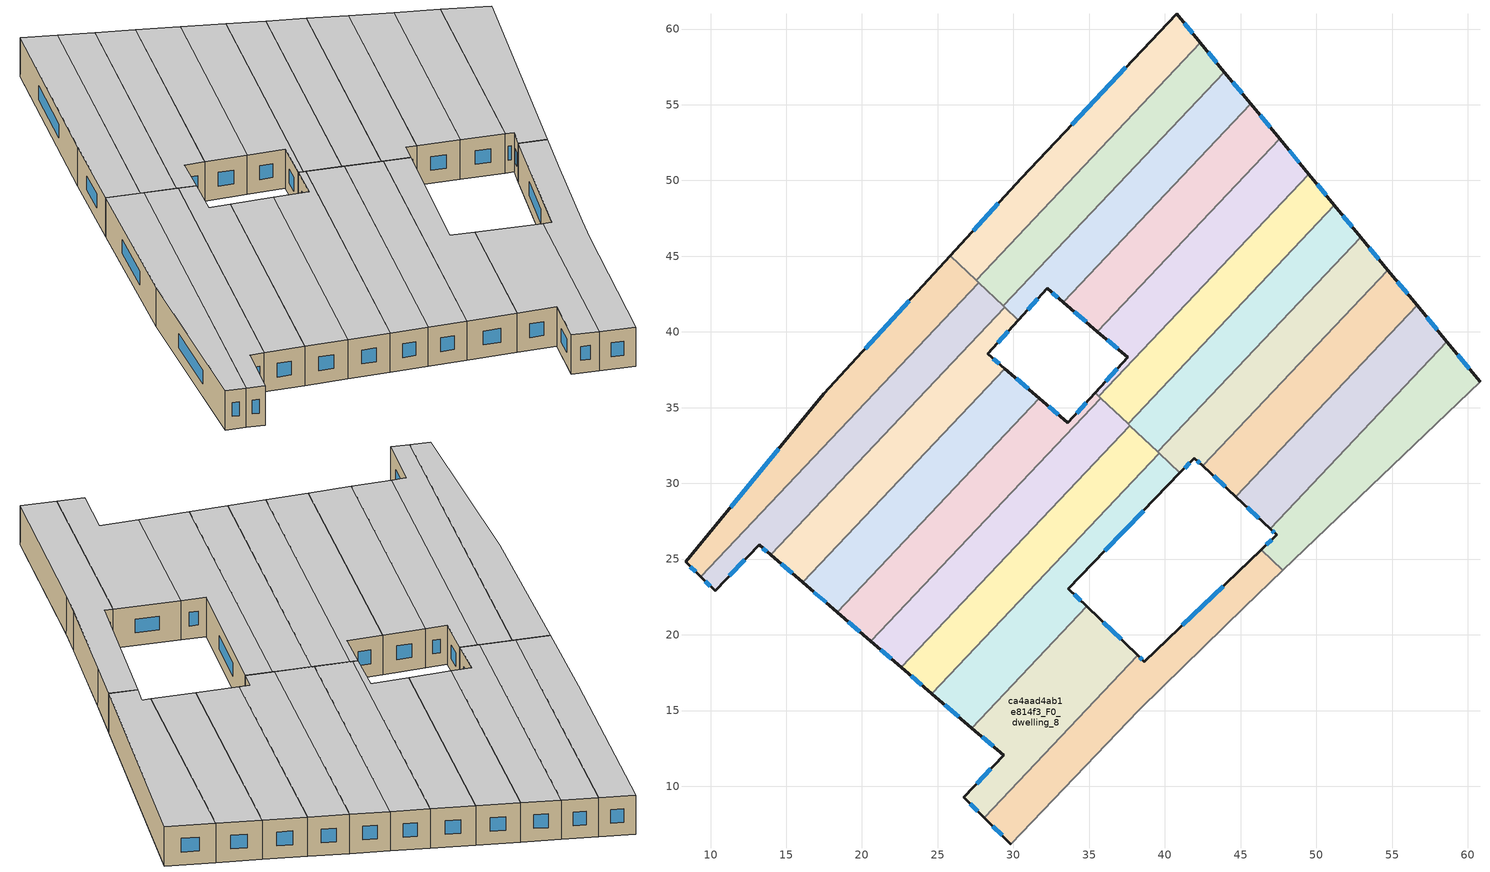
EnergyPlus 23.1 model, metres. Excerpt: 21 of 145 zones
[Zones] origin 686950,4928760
ca4aad4ab1e814f3_F0_dwelling_0
 floor ground (EU_floor_Construction): 27.72,43.24 9.36,23.83 8.35,24.82 17.49,35.91 25.83,45.03 z0
 wall outside (EU_wall_Construction): 25.83,45.03 17.49,35.91 8.35,24.82 9.36,23.83 z0:3
 wall to ca4aad4ab1e814f3_F0_dwelling_1 (EU_wall_Construction): 9.36,23.83 27.72,43.24 z0:3
 wall to ca4aad4ab1e814f3_F0_dwelling_10 (EU_wall_Construction): 27.53,43.42 25.83,45.03 z0:3
 wall to ca4aad4ab1e814f3_F0_dwelling_11 (EU_wall_Construction): 27.72,43.24 27.53,43.42 z0:3
 window (EU_Window_Construction): 8.68,24.49 9.03,24.15 / 14.51,32.3 11.32,28.42 / 23.12,42.06 20.2,38.87 z0.98:2.02
 ceiling to ca4aad4ab1e814f3_F1_dwelling_0 (EU_floor_Construction): 17.49,35.91 8.35,24.82 9.36,23.83 27.72,43.24 25.83,45.03 z3
ca4aad4ab1e814f3_F0_dwelling_1
 floor ground (EU_floor_Construction): 29.42,41.63 13.97,25.29 13.22,25.93 10.3,22.92 9.36,23.83 27.72,43.24 z0
 wall outside (EU_wall_Construction): 9.36,23.83 10.3,22.92 13.22,25.93 13.97,25.29 z0:3
 wall to ca4aad4ab1e814f3_F0_dwelling_2 (EU_wall_Construction): 13.97,25.29 29.42,41.63 z0:3
 wall to ca4aad4ab1e814f3_F0_dwelling_11 (EU_wall_Construction): 29.33,41.72 27.72,43.24 z0:3
 wall to ca4aad4ab1e814f3_F0_dwelling_12 (EU_wall_Construction): 29.42,41.64 29.33,41.72 z0:3
 window (EU_Window_Construction): 13.46,25.73 13.72,25.5 / 11.25,23.9 12.27,24.95 / 9.67,23.53 9.99,23.21 z0.98:2.02
 ceiling to ca4aad4ab1e814f3_F1_dwelling_1 (EU_floor_Construction): 13.97,25.29 29.42,41.63 27.72,43.24 9.36,23.83 10.3,22.92 13.22,25.93 z3
ca4aad4ab1e814f3_F0_dwelling_10
 floor ground (EU_floor_Construction): 40.77,60.99 42.34,59.08 27.53,43.42 25.83,45.03 30.51,50.14 z0
 wall outside (EU_wall_Construction): 42.34,59.08 40.77,60.99 30.51,50.14 25.83,45.03 z0:3
 wall to ca4aad4ab1e814f3_F0_dwelling_11 (EU_wall_Construction): 27.53,43.42 42.34,59.08 z0:3
 window (EU_Window_Construction): 28.99,48.48 27.35,46.69 / 37.43,57.47 33.84,53.67 / 41.83,59.7 41.28,60.37 z0.98:2.02
 ceiling to ca4aad4ab1e814f3_F1_dwelling_10 (EU_floor_Construction): 30.51,50.14 25.83,45.03 27.53,43.42 42.34,59.08 40.77,60.99 z3
ca4aad4ab1e814f3_F0_dwelling_11
 floor ground (EU_floor_Construction): 42.34,59.08 43.93,57.16 29.33,41.72 27.53,43.42 z0
 wall outside (EU_wall_Construction): 43.93,57.16 42.34,59.08 z0:3
 wall to ca4aad4ab1e814f3_F0_dwelling_12 (EU_wall_Construction): 29.33,41.72 43.93,57.16 z0:3
 window (EU_Window_Construction): 43.41,57.78 42.86,58.46 z0.98:2.02
 ceiling to ca4aad4ab1e814f3_F1_dwelling_11 (EU_floor_Construction): 29.33,41.72 43.93,57.16 42.34,59.08 27.53,43.42 z3
ca4aad4ab1e814f3_F0_dwelling_12
 floor ground (EU_floor_Construction): 43.93,57.16 45.66,55.06 33.28,41.97 32.22,42.87 30.33,40.78 29.33,41.72 z0
 wall outside (EU_wall_Construction): 30.33,40.78 32.22,42.87 33.28,41.97 / 45.66,55.06 43.93,57.16 z0:3
 wall to ca4aad4ab1e814f3_F0_dwelling_13 (EU_wall_Construction): 33.28,41.97 45.66,55.06 z0:3
 wall to ca4aad4ab1e814f3_F0_dwelling_2 (EU_wall_Construction): 29.42,41.64 30.33,40.78 z0:3
 window (EU_Window_Construction): 30.94,41.46 31.6,42.19 / 45.1,55.74 44.49,56.48 / 32.56,42.58 32.93,42.26 z0.98:2.02
 ceiling to ca4aad4ab1e814f3_F1_dwelling_12 (EU_floor_Construction): 33.28,41.97 45.66,55.06 43.93,57.16 29.33,41.72 30.33,40.78 32.22,42.87 z3
ca4aad4ab1e814f3_F0_dwelling_13
 floor ground (EU_floor_Construction): 45.66,55.06 47.57,52.74 35.55,40.03 33.28,41.97 z0
 wall outside (EU_wall_Construction): 47.57,52.74 45.66,55.06 / 33.28,41.97 35.55,40.03 z0:3
 wall to ca4aad4ab1e814f3_F0_dwelling_14 (EU_wall_Construction): 35.55,40.03 47.57,52.74 z0:3
 window (EU_Window_Construction): 46.95,53.5 46.28,54.31 / 34.02,41.34 34.81,40.66 z0.98:2.02
 ceiling to ca4aad4ab1e814f3_F1_dwelling_13 (EU_floor_Construction): 35.55,40.03 47.57,52.74 45.66,55.06 33.28,41.97 z3
ca4aad4ab1e814f3_F0_dwelling_14
 floor ground (EU_floor_Construction): 47.57,52.74 49.5,50.41 35.64,35.75 35.4,35.99 37.54,38.32 35.55,40.03 z0
 wall outside (EU_wall_Construction): 35.55,40.03 37.54,38.32 35.4,35.99 / 49.5,50.41 47.57,52.74 z0:3
 wall to ca4aad4ab1e814f3_F0_dwelling_15 (EU_wall_Construction): 35.64,35.75 49.5,50.41 z0:3
 wall to ca4aad4ab1e814f3_F0_dwelling_4 (EU_wall_Construction): 35.4,35.99 35.64,35.75 z0:3
 window (EU_Window_Construction): 36.84,37.56 36.09,36.75 / 36.19,39.47 36.89,38.88 / 48.87,51.17 48.2,51.98 z0.98:2.02
 ceiling to ca4aad4ab1e814f3_F1_dwelling_14 (EU_floor_Construction): 37.54,38.32 35.4,35.99 35.64,35.75 49.5,50.41 47.57,52.74 35.55,40.03 z3
ca4aad4ab1e814f3_F0_dwelling_15
 floor ground (EU_floor_Construction): 49.5,50.41 51.2,48.35 37.57,33.93 35.64,35.75 z0
 wall outside (EU_wall_Construction): 51.2,48.35 49.5,50.41 z0:3
 wall to ca4aad4ab1e814f3_F0_dwelling_16 (EU_wall_Construction): 37.57,33.93 51.2,48.35 z0:3
 wall to ca4aad4ab1e814f3_F0_dwelling_5 (EU_wall_Construction): 35.77,35.63 37.57,33.93 z0:3
 wall to ca4aad4ab1e814f3_F0_dwelling_4 (EU_wall_Construction): 35.64,35.75 35.77,35.63 z0:3
 window (EU_Window_Construction): 50.65,49.02 50.05,49.74 z0.98:2.02
 ceiling to ca4aad4ab1e814f3_F1_dwelling_15 (EU_floor_Construction): 37.57,33.93 51.2,48.35 49.5,50.41 35.64,35.75 z3
ca4aad4ab1e814f3_F0_dwelling_16
 floor ground (EU_floor_Construction): 51.2,48.35 52.93,46.26 39.52,32.08 37.57,33.93 z0
 wall outside (EU_wall_Construction): 52.93,46.26 51.2,48.35 z0:3
 wall to ca4aad4ab1e814f3_F0_dwelling_17 (EU_wall_Construction): 39.52,32.08 52.93,46.26 z0:3
 wall to ca4aad4ab1e814f3_F0_dwelling_6 (EU_wall_Construction): 37.69,33.82 39.52,32.08 z0:3
 wall to ca4aad4ab1e814f3_F0_dwelling_5 (EU_wall_Construction): 37.57,33.93 37.69,33.82 z0:3
 window (EU_Window_Construction): 52.36,46.94 51.76,47.67 z0.98:2.02
 ceiling to ca4aad4ab1e814f3_F1_dwelling_16 (EU_floor_Construction): 39.52,32.08 52.93,46.26 51.2,48.35 37.57,33.93 z3
ca4aad4ab1e814f3_F0_dwelling_17
 floor ground (EU_floor_Construction): 52.93,46.26 54.72,44.08 42.49,31.16 41.95,31.67 41,30.69 39.52,32.08 z0
 wall outside (EU_wall_Construction): 41,30.69 41.95,31.67 42.49,31.16 / 54.72,44.08 52.93,46.26 z0:3
 wall to ca4aad4ab1e814f3_F0_dwelling_18 (EU_wall_Construction): 42.49,31.16 54.72,44.08 z0:3
 wall to ca4aad4ab1e814f3_F0_dwelling_7 (EU_wall_Construction): 39.62,31.99 41,30.69 z0:3
 wall to ca4aad4ab1e814f3_F0_dwelling_6 (EU_wall_Construction): 39.52,32.08 39.62,31.99 z0:3
 window (EU_Window_Construction): 41.3,31.01 41.64,31.35 / 54.13,44.79 53.51,45.55 / 42.12,31.51 42.32,31.33 z0.98:2.02
 ceiling to ca4aad4ab1e814f3_F1_dwelling_17 (EU_floor_Construction): 42.49,31.16 54.72,44.08 52.93,46.26 39.52,32.08 41,30.69 41.95,31.67 z3
ca4aad4ab1e814f3_F0_dwelling_18
 floor ground (EU_floor_Construction): 54.72,44.08 56.65,41.75 44.69,29.1 42.49,31.16 z0
 wall outside (EU_wall_Construction): 56.65,41.75 54.72,44.08 / 42.49,31.16 44.69,29.1 z0:3
 wall to ca4aad4ab1e814f3_F0_dwelling_19 (EU_wall_Construction): 44.69,29.1 56.65,41.75 z0:3
 window (EU_Window_Construction): 56.02,42.51 55.34,43.32 / 43.21,30.49 43.98,29.77 z0.98:2.02
 ceiling to ca4aad4ab1e814f3_F1_dwelling_18 (EU_floor_Construction): 44.69,29.1 56.65,41.75 54.72,44.08 42.49,31.16 z3
ca4aad4ab1e814f3_F0_dwelling_19
 floor ground (EU_floor_Construction): 56.65,41.75 58.62,39.35 46.94,27 44.69,29.1 z0
 wall outside (EU_wall_Construction): 58.62,39.35 56.65,41.75 / 44.69,29.1 46.94,27 z0:3
 wall to ca4aad4ab1e814f3_F0_dwelling_20 (EU_wall_Construction): 46.94,27 58.62,39.35 z0:3
 window (EU_Window_Construction): 57.98,40.13 57.29,40.97 / 45.42,28.42 46.21,27.68 z0.98:2.02
 ceiling to ca4aad4ab1e814f3_F1_dwelling_19 (EU_floor_Construction): 46.94,27 58.62,39.35 56.65,41.75 44.69,29.1 z3
ca4aad4ab1e814f3_F0_dwelling_2
 floor ground (EU_floor_Construction): 30.33,40.78 28.31,38.54 29.43,37.57 16.09,23.46 13.97,25.29 29.42,41.63 z0
 wall outside (EU_wall_Construction): 29.43,37.57 28.31,38.54 30.33,40.78 / 13.97,25.29 16.09,23.46 z0:3
 wall to ca4aad4ab1e814f3_F0_dwelling_3 (EU_wall_Construction): 16.09,23.46 29.43,37.57 z0:3
 window (EU_Window_Construction): 28.96,39.27 29.67,40.05 / 29.07,37.89 28.67,38.23 / 14.66,24.7 15.4,24.06 z0.98:2.02
 ceiling to ca4aad4ab1e814f3_F1_dwelling_2 (EU_floor_Construction): 29.43,37.57 28.31,38.54 30.33,40.78 29.42,41.63 13.97,25.29 16.09,23.46 z3
ca4aad4ab1e814f3_F0_dwelling_20
 floor ground (EU_floor_Construction): 58.62,39.35 60.81,36.7 47.79,24.27 46.36,25.62 47.38,26.59 46.94,27 z0
 wall outside (EU_wall_Construction): 46.94,27 47.38,26.59 46.36,25.62 / 60.81,36.7 58.62,39.35 z0:3
 wall adiabatic (EU_wall_Construction): 47.79,24.27 60.81,36.7 z0:3
 wall to ca4aad4ab1e814f3_F0_dwelling_9 (EU_wall_Construction): 46.36,25.62 47.79,24.27 z0:3
 window (EU_Window_Construction): 47.05,26.28 46.69,25.94 / 47.08,26.87 47.23,26.73 / 60.1,37.56 59.33,38.49 z0.98:2.02
 ceiling to ca4aad4ab1e814f3_F1_dwelling_20 (EU_floor_Construction): 60.81,36.7 58.62,39.35 46.94,27 47.38,26.59 46.36,25.62 47.79,24.27 z3
ca4aad4ab1e814f3_F0_dwelling_3
 floor ground (EU_floor_Construction): 31.71,35.61 18.37,21.5 16.09,23.46 29.43,37.57 z0
 wall outside (EU_wall_Construction): 16.09,23.46 18.37,21.5 / 31.71,35.61 29.43,37.57 z0:3
 wall to ca4aad4ab1e814f3_F0_dwelling_4 (EU_wall_Construction): 18.37,21.5 31.71,35.61 z0:3
 window (EU_Window_Construction): 16.83,22.82 17.63,22.14 / 30.97,36.25 30.17,36.93 z0.98:2.02
 ceiling to ca4aad4ab1e814f3_F1_dwelling_3 (EU_floor_Construction): 18.37,21.5 31.71,35.61 29.43,37.57 16.09,23.46 z3
ca4aad4ab1e814f3_F0_dwelling_4
 floor ground (EU_floor_Construction): 35.77,35.63 20.59,19.58 18.37,21.5 31.71,35.61 33.58,34 35.4,35.99 z0
 wall outside (EU_wall_Construction): 35.4,35.99 33.58,34 31.71,35.61 / 18.37,21.5 20.59,19.58 z0:3
 wall to ca4aad4ab1e814f3_F0_dwelling_5 (EU_wall_Construction): 20.59,19.58 35.77,35.63 z0:3
 window (EU_Window_Construction): 34.81,35.34 34.17,34.64 / 19.09,20.88 19.87,20.21 / 32.97,34.52 32.32,35.08 z0.98:2.02
 ceiling to ca4aad4ab1e814f3_F1_dwelling_4 (EU_floor_Construction): 33.58,34 31.71,35.61 18.37,21.5 20.59,19.58 35.77,35.63 35.4,35.99 z3
ca4aad4ab1e814f3_F0_dwelling_5
 floor ground (EU_floor_Construction): 37.69,33.82 22.6,17.86 20.59,19.58 35.77,35.63 z0
 wall outside (EU_wall_Construction): 20.59,19.58 22.6,17.86 z0:3
 wall to ca4aad4ab1e814f3_F0_dwelling_6 (EU_wall_Construction): 22.6,17.86 37.69,33.82 z0:3
 window (EU_Window_Construction): 21.24,19.02 21.95,18.42 z0.98:2.02
 ceiling to ca4aad4ab1e814f3_F1_dwelling_5 (EU_floor_Construction): 22.6,17.86 37.69,33.82 35.77,35.63 20.59,19.58 z3
ca4aad4ab1e814f3_F0_dwelling_6
 floor ground (EU_floor_Construction): 39.62,31.99 24.62,16.12 22.6,17.86 37.69,33.82 z0
 wall outside (EU_wall_Construction): 22.6,17.86 24.62,16.12 z0:3
 wall to ca4aad4ab1e814f3_F0_dwelling_7 (EU_wall_Construction): 24.62,16.12 39.62,31.99 z0:3
 window (EU_Window_Construction): 23.25,17.29 23.96,16.68 z0.98:2.02
 ceiling to ca4aad4ab1e814f3_F1_dwelling_6 (EU_floor_Construction): 24.62,16.12 39.62,31.99 37.69,33.82 22.6,17.86 z3
ca4aad4ab1e814f3_F0_dwelling_7
 floor ground (EU_floor_Construction): 41,30.69 33.62,23.05 34.85,21.87 27.26,13.84 24.62,16.12 39.62,31.99 z0
 wall outside (EU_wall_Construction): 34.85,21.87 33.62,23.05 41,30.69 / 24.62,16.12 27.26,13.84 z0:3
 wall to ca4aad4ab1e814f3_F0_dwelling_8 (EU_wall_Construction): 27.26,13.84 34.85,21.87 z0:3
 window (EU_Window_Construction): 36.02,25.54 38.6,28.21 / 34.45,22.26 34.02,22.67 / 25.48,15.38 26.4,14.58 z0.98:2.02
 ceiling to ca4aad4ab1e814f3_F1_dwelling_7 (EU_floor_Construction): 34.85,21.87 33.62,23.05 41,30.69 39.62,31.99 24.62,16.12 27.26,13.84 z3
ca4aad4ab1e814f3_F0_dwelling_8
 floor ground (EU_floor_Construction): 38.21,18.64 28.07,7.92 26.73,9.26 29.35,12.04 27.26,13.84 34.85,21.87 z0
 wall outside (EU_wall_Construction): 27.26,13.84 29.35,12.04 26.73,9.26 28.07,7.92 / 38.21,18.64 34.85,21.87 z0:3
 wall to ca4aad4ab1e814f3_F0_dwelling_9 (EU_wall_Construction): 28.07,7.92 38.21,18.64 z0:3
 window (EU_Window_Construction): 27.16,8.83 27.64,8.36 / 28.49,11.14 27.58,10.17 / 27.94,13.26 28.67,12.63 / 37.12,19.69 35.94,20.82 z0.98:2.02
 ceiling to ca4aad4ab1e814f3_F1_dwelling_8 (EU_floor_Construction): 29.35,12.04 26.73,9.26 28.07,7.92 38.21,18.64 34.85,21.87 27.26,13.84 z3
ca4aad4ab1e814f3_F0_dwelling_9
 floor ground (EU_floor_Construction): 47.79,24.27 45.25,21.83 39.86,16.58 38.27,15.04 29.83,6.18 28.07,7.92 38.21,18.64 38.65,18.22 46.36,25.62 z0
 wall outside (EU_wall_Construction): 28.07,7.92 29.83,6.18 / 46.36,25.62 38.65,18.22 38.21,18.64 z0:3
 wall adiabatic (EU_wall_Construction): 29.83,6.18 38.27,15.04 39.86,16.58 45.25,21.83 47.79,24.27 z0:3
 window (EU_Window_Construction): 28.64,7.36 29.26,6.75 / 38.5,18.36 38.35,18.51 / 43.85,23.21 41.15,20.63 z0.98:2.02
 ceiling to ca4aad4ab1e814f3_F1_dwelling_9 (EU_floor_Construction): 38.27,15.04 39.86,16.58 45.25,21.83 47.79,24.27 46.36,25.62 38.65,18.22 38.21,18.64 28.07,7.92 29.83,6.18 z3
[Building]
EU S2 Campaign: North Axis=0; Terrain=City; Solar Distribution=FullExterior
[Site:Location]
Bologna: Latitude=44.5; Longitude=11.25; Time Zone=1; Elevation=37
[SizingPeriod:WeatherFileDays]
AnnualSizingPeriod: Begin Month=1; Begin Day of Month=1; End Month=12; End Day of Month=31; Day of Week for Start Day=Monday; Use Weather File Daylight Saving Period=No; Use Weather File Rain and Snow Indicators=No
[MATERIAL]
EU_InternalMass_Material: Roughness=MediumRough; Thickness=0.1; Conductivity=1; Density=1800; Specific Heat=900; Thermal Absorptance=0.9; Solar Absorptance=0.7; Visible Absorptance=0.7
[MATERIAL:NOMASS] Roughness=MediumRough; Thermal Absorptance=0.9; Solar Absorptance=0.7; Visible Absorptance=0.7
Name | Thermal Resistance
EU_wall_NoMass | 0.905828
EU_floor_NoMass | 0.67114
[WINDOWMATERIAL:SIMPLEGLAZINGSYSTEM]
EU_Window_SimpleGlazing: UFactor=4.52486; Solar Heat Gain Coefficient=0.85; Visible Transmittance=0.85
[CONSTRUCTION]
EU_wall_Construction: EU_wall_NoMass
EU_floor_Construction: EU_floor_NoMass
EU_Window_Construction: EU_Window_SimpleGlazing
EU_InternalMass_Construction: EU_InternalMass_Material
[ZONE] Type=1; Multiplier=1; Ceiling Height=autocalculate; Floor Area=autocalculate; Part of Total Floor Area=Yes
Name | Volume
ca4aad4ab1e814f3_F0_dwelling_0 | 174.764
ca4aad4ab1e814f3_F0_dwelling_1 | 174.803
ca4aad4ab1e814f3_F0_dwelling_10 | 158.925
ca4aad4ab1e814f3_F0_dwelling_11 | 158.889
ca4aad4ab1e814f3_F0_dwelling_12 | 158.949
ca4aad4ab1e814f3_F0_dwelling_13 | 158.912
ca4aad4ab1e814f3_F0_dwelling_14 | 158.881
ca4aad4ab1e814f3_F0_dwelling_15 | 158.943
ca4aad4ab1e814f3_F0_dwelling_16 | 158.913
ca4aad4ab1e814f3_F0_dwelling_17 | 158.927
ca4aad4ab1e814f3_F0_dwelling_18 | 158.875
ca4aad4ab1e814f3_F0_dwelling_19 | 158.903
ca4aad4ab1e814f3_F0_dwelling_2 | 174.825
ca4aad4ab1e814f3_F0_dwelling_20 | 158.93
ca4aad4ab1e814f3_F0_dwelling_3 | 174.791
ca4aad4ab1e814f3_F0_dwelling_4 | 174.836
ca4aad4ab1e814f3_F0_dwelling_5 | 174.785
ca4aad4ab1e814f3_F0_dwelling_6 | 174.8
ca4aad4ab1e814f3_F0_dwelling_7 | 174.81
ca4aad4ab1e814f3_F0_dwelling_8 | 174.828
ca4aad4ab1e814f3_F0_dwelling_9 | 174.798
[INTERNALMASS] Construction=EU_InternalMass_Construction
Name | Zone or ZoneList | Surface Area
ca4aad4ab1e814f3_F0_dwelling_0_EU_InternalMass | ca4aad4ab1e814f3_F0_dwelling_0 | 58.2549
ca4aad4ab1e814f3_F0_dwelling_1_EU_InternalMass | ca4aad4ab1e814f3_F0_dwelling_1 | 58.2682
ca4aad4ab1e814f3_F0_dwelling_2_EU_InternalMass | ca4aad4ab1e814f3_F0_dwelling_2 | 58.275
ca4aad4ab1e814f3_F0_dwelling_3_EU_InternalMass | ca4aad4ab1e814f3_F0_dwelling_3 | 58.2634
ca4aad4ab1e814f3_F0_dwelling_4_EU_InternalMass | ca4aad4ab1e814f3_F0_dwelling_4 | 58.2785
ca4aad4ab1e814f3_F0_dwelling_5_EU_InternalMass | ca4aad4ab1e814f3_F0_dwelling_5 | 58.2616
ca4aad4ab1e814f3_F0_dwelling_6_EU_InternalMass | ca4aad4ab1e814f3_F0_dwelling_6 | 58.2668
ca4aad4ab1e814f3_F0_dwelling_7_EU_InternalMass | ca4aad4ab1e814f3_F0_dwelling_7 | 58.2704
ca4aad4ab1e814f3_F0_dwelling_8_EU_InternalMass | ca4aad4ab1e814f3_F0_dwelling_8 | 58.276
ca4aad4ab1e814f3_F0_dwelling_9_EU_InternalMass | ca4aad4ab1e814f3_F0_dwelling_9 | 58.2659
ca4aad4ab1e814f3_F0_dwelling_10_EU_InternalMass | ca4aad4ab1e814f3_F0_dwelling_10 | 52.9754
ca4aad4ab1e814f3_F0_dwelling_11_EU_InternalMass | ca4aad4ab1e814f3_F0_dwelling_11 | 52.9629
ca4aad4ab1e814f3_F0_dwelling_12_EU_InternalMass | ca4aad4ab1e814f3_F0_dwelling_12 | 52.9832
ca4aad4ab1e814f3_F0_dwelling_13_EU_InternalMass | ca4aad4ab1e814f3_F0_dwelling_13 | 52.9705
ca4aad4ab1e814f3_F0_dwelling_14_EU_InternalMass | ca4aad4ab1e814f3_F0_dwelling_14 | 52.9608
ca4aad4ab1e814f3_F0_dwelling_15_EU_InternalMass | ca4aad4ab1e814f3_F0_dwelling_15 | 52.9807
ca4aad4ab1e814f3_F0_dwelling_16_EU_InternalMass | ca4aad4ab1e814f3_F0_dwelling_16 | 52.9711
ca4aad4ab1e814f3_F0_dwelling_17_EU_InternalMass | ca4aad4ab1e814f3_F0_dwelling_17 | 52.9758
ca4aad4ab1e814f3_F0_dwelling_18_EU_InternalMass | ca4aad4ab1e814f3_F0_dwelling_18 | 52.9585
ca4aad4ab1e814f3_F0_dwelling_19_EU_InternalMass | ca4aad4ab1e814f3_F0_dwelling_19 | 52.968
ca4aad4ab1e814f3_F0_dwelling_20_EU_InternalMass | ca4aad4ab1e814f3_F0_dwelling_20 | 52.9768
[OTHEREQUIPMENT] Fuel Type=Electricity; Design Level Calculation Method=Watts/Area; Power per Zone Floor Area=1; Fraction Latent=0; Fraction Radiant=0; Fraction Lost=0; Carbon Dioxide Generation Rate=0; EndUse Subcategory=EU_Step8_InternalGains
Name | Zone or ZoneList or Space or SpaceList | Schedule
EU_Step8_InternalGain_ca4aad4ab1e814f3_F0_dwelling_0_f000 | ca4aad4ab1e814f3_F0_dwelling_0 | EU_Step8_GainSchedule_ca4aad4ab1e814f3_F0_dwelling_0_f000
EU_Step8_InternalGain_ca4aad4ab1e814f3_F0_dwelling_1_f000 | ca4aad4ab1e814f3_F0_dwelling_1 | EU_Step8_GainSchedule_ca4aad4ab1e814f3_F0_dwelling_1_f000
EU_Step8_InternalGain_ca4aad4ab1e814f3_F0_dwelling_2_f000 | ca4aad4ab1e814f3_F0_dwelling_2 | EU_Step8_GainSchedule_ca4aad4ab1e814f3_F0_dwelling_2_f000
EU_Step8_InternalGain_ca4aad4ab1e814f3_F0_dwelling_3_f000 | ca4aad4ab1e814f3_F0_dwelling_3 | EU_Step8_GainSchedule_ca4aad4ab1e814f3_F0_dwelling_3_f000
EU_Step8_InternalGain_ca4aad4ab1e814f3_F0_dwelling_4_f000 | ca4aad4ab1e814f3_F0_dwelling_4 | EU_Step8_GainSchedule_ca4aad4ab1e814f3_F0_dwelling_4_f000
EU_Step8_InternalGain_ca4aad4ab1e814f3_F0_dwelling_5_f000 | ca4aad4ab1e814f3_F0_dwelling_5 | EU_Step8_GainSchedule_ca4aad4ab1e814f3_F0_dwelling_5_f000
EU_Step8_InternalGain_ca4aad4ab1e814f3_F0_dwelling_6_f000 | ca4aad4ab1e814f3_F0_dwelling_6 | EU_Step8_GainSchedule_ca4aad4ab1e814f3_F0_dwelling_6_f000
EU_Step8_InternalGain_ca4aad4ab1e814f3_F0_dwelling_7_f000 | ca4aad4ab1e814f3_F0_dwelling_7 | EU_Step8_GainSchedule_ca4aad4ab1e814f3_F0_dwelling_7_f000
EU_Step8_InternalGain_ca4aad4ab1e814f3_F0_dwelling_8_f000 | ca4aad4ab1e814f3_F0_dwelling_8 | EU_Step8_GainSchedule_ca4aad4ab1e814f3_F0_dwelling_8_f000
EU_Step8_InternalGain_ca4aad4ab1e814f3_F0_dwelling_9_f000 | ca4aad4ab1e814f3_F0_dwelling_9 | EU_Step8_GainSchedule_ca4aad4ab1e814f3_F0_dwelling_9_f000
EU_Step8_InternalGain_ca4aad4ab1e814f3_F0_dwelling_10_f000 | ca4aad4ab1e814f3_F0_dwelling_10 | EU_Step8_GainSchedule_ca4aad4ab1e814f3_F0_dwelling_10_f000
EU_Step8_InternalGain_ca4aad4ab1e814f3_F0_dwelling_11_f000 | ca4aad4ab1e814f3_F0_dwelling_11 | EU_Step8_GainSchedule_ca4aad4ab1e814f3_F0_dwelling_11_f000
EU_Step8_InternalGain_ca4aad4ab1e814f3_F0_dwelling_12_f000 | ca4aad4ab1e814f3_F0_dwelling_12 | EU_Step8_GainSchedule_ca4aad4ab1e814f3_F0_dwelling_12_f000
EU_Step8_InternalGain_ca4aad4ab1e814f3_F0_dwelling_13_f000 | ca4aad4ab1e814f3_F0_dwelling_13 | EU_Step8_GainSchedule_ca4aad4ab1e814f3_F0_dwelling_13_f000
EU_Step8_InternalGain_ca4aad4ab1e814f3_F0_dwelling_14_f000 | ca4aad4ab1e814f3_F0_dwelling_14 | EU_Step8_GainSchedule_ca4aad4ab1e814f3_F0_dwelling_14_f000
EU_Step8_InternalGain_ca4aad4ab1e814f3_F0_dwelling_15_f000 | ca4aad4ab1e814f3_F0_dwelling_15 | EU_Step8_GainSchedule_ca4aad4ab1e814f3_F0_dwelling_15_f000
EU_Step8_InternalGain_ca4aad4ab1e814f3_F0_dwelling_16_f000 | ca4aad4ab1e814f3_F0_dwelling_16 | EU_Step8_GainSchedule_ca4aad4ab1e814f3_F0_dwelling_16_f000
EU_Step8_InternalGain_ca4aad4ab1e814f3_F0_dwelling_17_f000 | ca4aad4ab1e814f3_F0_dwelling_17 | EU_Step8_GainSchedule_ca4aad4ab1e814f3_F0_dwelling_17_f000
EU_Step8_InternalGain_ca4aad4ab1e814f3_F0_dwelling_18_f000 | ca4aad4ab1e814f3_F0_dwelling_18 | EU_Step8_GainSchedule_ca4aad4ab1e814f3_F0_dwelling_18_f000
EU_Step8_InternalGain_ca4aad4ab1e814f3_F0_dwelling_19_f000 | ca4aad4ab1e814f3_F0_dwelling_19 | EU_Step8_GainSchedule_ca4aad4ab1e814f3_F0_dwelling_19_f000
EU_Step8_InternalGain_ca4aad4ab1e814f3_F0_dwelling_20_f000 | ca4aad4ab1e814f3_F0_dwelling_20 | EU_Step8_GainSchedule_ca4aad4ab1e814f3_F0_dwelling_20_f000
[ZONEVENTILATION:DESIGNFLOWRATE] Schedule=EU_AlwaysOn; Design Flow Rate Calculation Method=AirChanges/Hour; Air Changes per Hour=0.73129; Ventilation Type=Natural; Fan Pressure Rise=0; Fan Total Efficiency=1; Constant Term Coefficient=1; Temperature Term Coefficient=0; Velocity Term Coefficient=0; Velocity Squared Term Coefficient=0; Minimum Indoor Temperature=-100; Maximum Indoor Temperature=100; Delta Temperature=-100; Minimum Outdoor Temperature=-100; Maximum Outdoor Temperature=100; Maximum Wind Speed=40
Name | Zone or ZoneList or Space or SpaceList
EU_ConstantAir_ca4aad4ab1e814f3_F0_dwelling_0 | ca4aad4ab1e814f3_F0_dwelling_0
EU_ConstantAir_ca4aad4ab1e814f3_F0_dwelling_1 | ca4aad4ab1e814f3_F0_dwelling_1
EU_ConstantAir_ca4aad4ab1e814f3_F0_dwelling_2 | ca4aad4ab1e814f3_F0_dwelling_2
EU_ConstantAir_ca4aad4ab1e814f3_F0_dwelling_3 | ca4aad4ab1e814f3_F0_dwelling_3
EU_ConstantAir_ca4aad4ab1e814f3_F0_dwelling_4 | ca4aad4ab1e814f3_F0_dwelling_4
EU_ConstantAir_ca4aad4ab1e814f3_F0_dwelling_5 | ca4aad4ab1e814f3_F0_dwelling_5
EU_ConstantAir_ca4aad4ab1e814f3_F0_dwelling_6 | ca4aad4ab1e814f3_F0_dwelling_6
EU_ConstantAir_ca4aad4ab1e814f3_F0_dwelling_7 | ca4aad4ab1e814f3_F0_dwelling_7
EU_ConstantAir_ca4aad4ab1e814f3_F0_dwelling_8 | ca4aad4ab1e814f3_F0_dwelling_8
EU_ConstantAir_ca4aad4ab1e814f3_F0_dwelling_9 | ca4aad4ab1e814f3_F0_dwelling_9
EU_ConstantAir_ca4aad4ab1e814f3_F0_dwelling_10 | ca4aad4ab1e814f3_F0_dwelling_10
EU_ConstantAir_ca4aad4ab1e814f3_F0_dwelling_11 | ca4aad4ab1e814f3_F0_dwelling_11
EU_ConstantAir_ca4aad4ab1e814f3_F0_dwelling_12 | ca4aad4ab1e814f3_F0_dwelling_12
EU_ConstantAir_ca4aad4ab1e814f3_F0_dwelling_13 | ca4aad4ab1e814f3_F0_dwelling_13
EU_ConstantAir_ca4aad4ab1e814f3_F0_dwelling_14 | ca4aad4ab1e814f3_F0_dwelling_14
EU_ConstantAir_ca4aad4ab1e814f3_F0_dwelling_15 | ca4aad4ab1e814f3_F0_dwelling_15
EU_ConstantAir_ca4aad4ab1e814f3_F0_dwelling_16 | ca4aad4ab1e814f3_F0_dwelling_16
EU_ConstantAir_ca4aad4ab1e814f3_F0_dwelling_17 | ca4aad4ab1e814f3_F0_dwelling_17
EU_ConstantAir_ca4aad4ab1e814f3_F0_dwelling_18 | ca4aad4ab1e814f3_F0_dwelling_18
EU_ConstantAir_ca4aad4ab1e814f3_F0_dwelling_19 | ca4aad4ab1e814f3_F0_dwelling_19
EU_ConstantAir_ca4aad4ab1e814f3_F0_dwelling_20 | ca4aad4ab1e814f3_F0_dwelling_20
[HVACTEMPLATE:THERMOSTAT] Constant Heating Setpoint=20; Constant Cooling Setpoint=50
EU_HeatOnly_ca4aad4ab1e814f3_F0_dwelling_0; EU_HeatOnly_ca4aad4ab1e814f3_F0_dwelling_1; EU_HeatOnly_ca4aad4ab1e814f3_F0_dwelling_2; EU_HeatOnly_ca4aad4ab1e814f3_F0_dwelling_3; EU_HeatOnly_ca4aad4ab1e814f3_F0_dwelling_4; EU_HeatOnly_ca4aad4ab1e814f3_F0_dwelling_5; EU_HeatOnly_ca4aad4ab1e814f3_F0_dwelling_6; EU_HeatOnly_ca4aad4ab1e814f3_F0_dwelling_7; EU_HeatOnly_ca4aad4ab1e814f3_F0_dwelling_8; EU_HeatOnly_ca4aad4ab1e814f3_F0_dwelling_9; EU_HeatOnly_ca4aad4ab1e814f3_F0_dwelling_10; EU_HeatOnly_ca4aad4ab1e814f3_F0_dwelling_11; EU_HeatOnly_ca4aad4ab1e814f3_F0_dwelling_12; EU_HeatOnly_ca4aad4ab1e814f3_F0_dwelling_13; EU_HeatOnly_ca4aad4ab1e814f3_F0_dwelling_14; EU_HeatOnly_ca4aad4ab1e814f3_F0_dwelling_15; EU_HeatOnly_ca4aad4ab1e814f3_F0_dwelling_16; EU_HeatOnly_ca4aad4ab1e814f3_F0_dwelling_17; EU_HeatOnly_ca4aad4ab1e814f3_F0_dwelling_18; EU_HeatOnly_ca4aad4ab1e814f3_F0_dwelling_19; EU_HeatOnly_ca4aad4ab1e814f3_F0_dwelling_20; EU_HeatOnly_ca4aad4ab1e814f3_F1_dwelling_0; EU_HeatOnly_ca4aad4ab1e814f3_F1_dwelling_1; EU_HeatOnly_ca4aad4ab1e814f3_F1_dwelling_2; EU_HeatOnly_ca4aad4ab1e814f3_F1_dwelling_3; EU_HeatOnly_ca4aad4ab1e814f3_F1_dwelling_4; EU_HeatOnly_ca4aad4ab1e814f3_F1_dwelling_5; EU_HeatOnly_ca4aad4ab1e814f3_F1_dwelling_6; EU_HeatOnly_ca4aad4ab1e814f3_F1_dwelling_7; EU_HeatOnly_ca4aad4ab1e814f3_F1_dwelling_8; EU_HeatOnly_ca4aad4ab1e814f3_F1_dwelling_9; EU_HeatOnly_ca4aad4ab1e814f3_F1_dwelling_10; EU_HeatOnly_ca4aad4ab1e814f3_F1_dwelling_11; EU_HeatOnly_ca4aad4ab1e814f3_F1_dwelling_12; EU_HeatOnly_ca4aad4ab1e814f3_F1_dwelling_13; EU_HeatOnly_ca4aad4ab1e814f3_F1_dwelling_14; EU_HeatOnly_ca4aad4ab1e814f3_F1_dwelling_15; EU_HeatOnly_ca4aad4ab1e814f3_F1_dwelling_16; EU_HeatOnly_ca4aad4ab1e814f3_F1_dwelling_17; EU_HeatOnly_ca4aad4ab1e814f3_F1_dwelling_18; EU_HeatOnly_ca4aad4ab1e814f3_F1_dwelling_19; EU_HeatOnly_ca4aad4ab1e814f3_F1_dwelling_20; EU_HeatOnly_ca4aad4ab1e814f3_F2_dwelling_0; EU_HeatOnly_ca4aad4ab1e814f3_F2_dwelling_1; EU_HeatOnly_ca4aad4ab1e814f3_F2_dwelling_2; EU_HeatOnly_ca4aad4ab1e814f3_F2_dwelling_3; EU_HeatOnly_ca4aad4ab1e814f3_F2_dwelling_4; EU_HeatOnly_ca4aad4ab1e814f3_F2_dwelling_5; EU_HeatOnly_ca4aad4ab1e814f3_F2_dwelling_6; EU_HeatOnly_ca4aad4ab1e814f3_F2_dwelling_7; EU_HeatOnly_ca4aad4ab1e814f3_F2_dwelling_8; EU_HeatOnly_ca4aad4ab1e814f3_F2_dwelling_9; EU_HeatOnly_ca4aad4ab1e814f3_F2_dwelling_10; EU_HeatOnly_ca4aad4ab1e814f3_F2_dwelling_11; EU_HeatOnly_ca4aad4ab1e814f3_F2_dwelling_12; EU_HeatOnly_ca4aad4ab1e814f3_F2_dwelling_13; EU_HeatOnly_ca4aad4ab1e814f3_F2_dwelling_14; EU_HeatOnly_ca4aad4ab1e814f3_F2_dwelling_15; EU_HeatOnly_ca4aad4ab1e814f3_F2_dwelling_16; EU_HeatOnly_ca4aad4ab1e814f3_F2_dwelling_17; EU_HeatOnly_ca4aad4ab1e814f3_F2_dwelling_18; EU_HeatOnly_ca4aad4ab1e814f3_F2_dwelling_19; EU_HeatOnly_ca4aad4ab1e814f3_F2_dwelling_20; EU_HeatOnly_ca4aad4ab1e814f3_F3_dwelling_0; EU_HeatOnly_ca4aad4ab1e814f3_F3_dwelling_1; EU_HeatOnly_ca4aad4ab1e814f3_F3_dwelling_2; EU_HeatOnly_ca4aad4ab1e814f3_F3_dwelling_3; EU_HeatOnly_ca4aad4ab1e814f3_F3_dwelling_4; EU_HeatOnly_ca4aad4ab1e814f3_F3_dwelling_5; EU_HeatOnly_ca4aad4ab1e814f3_F3_dwelling_6; EU_HeatOnly_ca4aad4ab1e814f3_F3_dwelling_7; EU_HeatOnly_ca4aad4ab1e814f3_F3_dwelling_8; EU_HeatOnly_ca4aad4ab1e814f3_F3_dwelling_9; EU_HeatOnly_ca4aad4ab1e814f3_F3_dwelling_10; EU_HeatOnly_ca4aad4ab1e814f3_F3_dwelling_11; EU_HeatOnly_ca4aad4ab1e814f3_F3_dwelling_12; EU_HeatOnly_ca4aad4ab1e814f3_F3_dwelling_13; EU_HeatOnly_ca4aad4ab1e814f3_F3_dwelling_14; EU_HeatOnly_ca4aad4ab1e814f3_F3_dwelling_15; EU_HeatOnly_ca4aad4ab1e814f3_F3_dwelling_16; EU_HeatOnly_ca4aad4ab1e814f3_F3_dwelling_17; EU_HeatOnly_ca4aad4ab1e814f3_F3_dwelling_18; EU_HeatOnly_ca4aad4ab1e814f3_F3_dwelling_19; EU_HeatOnly_ca4aad4ab1e814f3_F3_dwelling_20; EU_HeatOnly_ca4aad4ab1e814f3_F4_dwelling_0; EU_HeatOnly_ca4aad4ab1e814f3_F4_dwelling_1; EU_HeatOnly_ca4aad4ab1e814f3_F4_dwelling_2; EU_HeatOnly_ca4aad4ab1e814f3_F4_dwelling_3; EU_HeatOnly_ca4aad4ab1e814f3_F4_dwelling_4; EU_HeatOnly_ca4aad4ab1e814f3_F4_dwelling_5; EU_HeatOnly_ca4aad4ab1e814f3_F4_dwelling_6; EU_HeatOnly_ca4aad4ab1e814f3_F4_dwelling_7; EU_HeatOnly_ca4aad4ab1e814f3_F4_dwelling_8; EU_HeatOnly_ca4aad4ab1e814f3_F4_dwelling_9; EU_HeatOnly_ca4aad4ab1e814f3_F4_dwelling_10; EU_HeatOnly_ca4aad4ab1e814f3_F4_dwelling_11; EU_HeatOnly_ca4aad4ab1e814f3_F4_dwelling_12; EU_HeatOnly_ca4aad4ab1e814f3_F4_dwelling_13; EU_HeatOnly_ca4aad4ab1e814f3_F4_dwelling_14; EU_HeatOnly_ca4aad4ab1e814f3_F4_dwelling_15; EU_HeatOnly_ca4aad4ab1e814f3_F4_dwelling_16; EU_HeatOnly_ca4aad4ab1e814f3_F4_dwelling_17; EU_HeatOnly_ca4aad4ab1e814f3_F4_dwelling_18; EU_HeatOnly_ca4aad4ab1e814f3_F4_dwelling_19; EU_HeatOnly_ca4aad4ab1e814f3_F4_dwelling_20; EU_HeatOnly_ca4aad4ab1e814f3_F5_dwelling_0; EU_HeatOnly_ca4aad4ab1e814f3_F5_dwelling_1; EU_HeatOnly_ca4aad4ab1e814f3_F5_dwelling_2; EU_HeatOnly_ca4aad4ab1e814f3_F5_dwelling_3; EU_HeatOnly_ca4aad4ab1e814f3_F5_dwelling_4; EU_HeatOnly_ca4aad4ab1e814f3_F5_dwelling_5; EU_HeatOnly_ca4aad4ab1e814f3_F5_dwelling_6; EU_HeatOnly_ca4aad4ab1e814f3_F5_dwelling_7; EU_HeatOnly_ca4aad4ab1e814f3_F5_dwelling_8; EU_HeatOnly_ca4aad4ab1e814f3_F5_dwelling_9; EU_HeatOnly_ca4aad4ab1e814f3_F5_dwelling_10; EU_HeatOnly_ca4aad4ab1e814f3_F5_dwelling_11; EU_HeatOnly_ca4aad4ab1e814f3_F5_dwelling_12; EU_HeatOnly_ca4aad4ab1e814f3_F5_dwelling_13; EU_HeatOnly_ca4aad4ab1e814f3_F5_dwelling_14; EU_HeatOnly_ca4aad4ab1e814f3_F5_dwelling_15; EU_HeatOnly_ca4aad4ab1e814f3_F5_dwelling_16; EU_HeatOnly_ca4aad4ab1e814f3_F5_dwelling_17; EU_HeatOnly_ca4aad4ab1e814f3_F5_dwelling_18; EU_HeatOnly_ca4aad4ab1e814f3_F5_dwelling_19; EU_HeatOnly_ca4aad4ab1e814f3_F6_dwelling_0; EU_HeatOnly_ca4aad4ab1e814f3_F6_dwelling_1; EU_HeatOnly_ca4aad4ab1e814f3_F6_dwelling_2; EU_HeatOnly_ca4aad4ab1e814f3_F6_dwelling_3; EU_HeatOnly_ca4aad4ab1e814f3_F6_dwelling_4; EU_HeatOnly_ca4aad4ab1e814f3_F6_dwelling_5; EU_HeatOnly_ca4aad4ab1e814f3_F6_dwelling_6; EU_HeatOnly_ca4aad4ab1e814f3_F6_dwelling_7; EU_HeatOnly_ca4aad4ab1e814f3_F6_dwelling_8; EU_HeatOnly_ca4aad4ab1e814f3_F6_dwelling_9; EU_HeatOnly_ca4aad4ab1e814f3_F6_dwelling_10; EU_HeatOnly_ca4aad4ab1e814f3_F6_dwelling_11; EU_HeatOnly_ca4aad4ab1e814f3_F6_dwelling_12; EU_HeatOnly_ca4aad4ab1e814f3_F6_dwelling_13; EU_HeatOnly_ca4aad4ab1e814f3_F6_dwelling_14; EU_HeatOnly_ca4aad4ab1e814f3_F6_dwelling_15; EU_HeatOnly_ca4aad4ab1e814f3_F6_dwelling_16; EU_HeatOnly_ca4aad4ab1e814f3_F6_dwelling_17; EU_HeatOnly_ca4aad4ab1e814f3_F6_dwelling_18; EU_HeatOnly_ca4aad4ab1e814f3_F6_dwelling_19
[HVACTEMPLATE:ZONE:IDEALLOADSAIRSYSTEM] System Availability Schedule=EU_AlwaysOn; Maximum Heating Supply Air Temperature=50; Minimum Cooling Supply Air Temperature=13; Maximum Heating Supply Air Humidity Ratio=0.0156; Minimum Cooling Supply Air Humidity Ratio=0.0077; Heating Limit=NoLimit; Cooling Limit=NoLimit; Heating Availability Schedule=EU_AlwaysOn; Cooling Availability Schedule=EU_CoolingOff; Dehumidification Control Type=ConstantSensibleHeatRatio; Cooling Sensible Heat Ratio=0.7; Dehumidification Setpoint=60; Humidification Control Type=None; Humidification Setpoint=30; Outdoor Air Method=None; Outdoor Air Flow Rate per Person=0.00944; Outdoor Air Flow Rate per Zone Floor Area=0; Outdoor Air Flow Rate per Zone=0; Demand Controlled Ventilation Type=None; Outdoor Air Economizer Type=NoEconomizer; Heat Recovery Type=None; Sensible Heat Recovery Effectiveness=0.7; Latent Heat Recovery Effectiveness=0.65
Name | Template Thermostat
ca4aad4ab1e814f3_F0_dwelling_0 | EU_HeatOnly_ca4aad4ab1e814f3_F0_dwelling_0
ca4aad4ab1e814f3_F0_dwelling_1 | EU_HeatOnly_ca4aad4ab1e814f3_F0_dwelling_1
ca4aad4ab1e814f3_F0_dwelling_2 | EU_HeatOnly_ca4aad4ab1e814f3_F0_dwelling_2
ca4aad4ab1e814f3_F0_dwelling_3 | EU_HeatOnly_ca4aad4ab1e814f3_F0_dwelling_3
ca4aad4ab1e814f3_F0_dwelling_4 | EU_HeatOnly_ca4aad4ab1e814f3_F0_dwelling_4
ca4aad4ab1e814f3_F0_dwelling_5 | EU_HeatOnly_ca4aad4ab1e814f3_F0_dwelling_5
ca4aad4ab1e814f3_F0_dwelling_6 | EU_HeatOnly_ca4aad4ab1e814f3_F0_dwelling_6
ca4aad4ab1e814f3_F0_dwelling_7 | EU_HeatOnly_ca4aad4ab1e814f3_F0_dwelling_7
ca4aad4ab1e814f3_F0_dwelling_8 | EU_HeatOnly_ca4aad4ab1e814f3_F0_dwelling_8
ca4aad4ab1e814f3_F0_dwelling_9 | EU_HeatOnly_ca4aad4ab1e814f3_F0_dwelling_9
ca4aad4ab1e814f3_F0_dwelling_10 | EU_HeatOnly_ca4aad4ab1e814f3_F0_dwelling_10
ca4aad4ab1e814f3_F0_dwelling_11 | EU_HeatOnly_ca4aad4ab1e814f3_F0_dwelling_11
ca4aad4ab1e814f3_F0_dwelling_12 | EU_HeatOnly_ca4aad4ab1e814f3_F0_dwelling_12
ca4aad4ab1e814f3_F0_dwelling_13 | EU_HeatOnly_ca4aad4ab1e814f3_F0_dwelling_13
ca4aad4ab1e814f3_F0_dwelling_14 | EU_HeatOnly_ca4aad4ab1e814f3_F0_dwelling_14
ca4aad4ab1e814f3_F0_dwelling_15 | EU_HeatOnly_ca4aad4ab1e814f3_F0_dwelling_15
ca4aad4ab1e814f3_F0_dwelling_16 | EU_HeatOnly_ca4aad4ab1e814f3_F0_dwelling_16
ca4aad4ab1e814f3_F0_dwelling_17 | EU_HeatOnly_ca4aad4ab1e814f3_F0_dwelling_17
ca4aad4ab1e814f3_F0_dwelling_18 | EU_HeatOnly_ca4aad4ab1e814f3_F0_dwelling_18
ca4aad4ab1e814f3_F0_dwelling_19 | EU_HeatOnly_ca4aad4ab1e814f3_F0_dwelling_19
ca4aad4ab1e814f3_F0_dwelling_20 | EU_HeatOnly_ca4aad4ab1e814f3_F0_dwelling_20
[SIZING:ZONE] Zone Cooling Design Supply Air Temperature Input Method=SupplyAirTemperature; Zone Cooling Design Supply Air Temperature=13; Zone Heating Design Supply Air Temperature Input Method=SupplyAirTemperature; Zone Heating Design Supply Air Temperature=50; Zone Cooling Design Supply Air Humidity Ratio=0.008; Zone Heating Design Supply Air Humidity Ratio=0.008; Cooling Design Air Flow Method=DesignDay; Cooling Design Air Flow Rate=0; Cooling Minimum Air Flow per Zone Floor Area=0.000762; Cooling Minimum Air Flow=0; Cooling Minimum Air Flow Fraction=0.2; Heating Design Air Flow Method=DesignDay; Heating Design Air Flow Rate=0; Heating Maximum Air Flow per Zone Floor Area=0.002032; Heating Maximum Air Flow=0.141576; Heating Maximum Air Flow Fraction=0.3; Account for Dedicated Outdoor Air System=No; Dedicated Outdoor Air System Control Strategy=NeutralSupplyAir; Dedicated Outdoor Air Low Setpoint Temperature for Design=autosize; Dedicated Outdoor Air High Setpoint Temperature for Design=autosize; Zone Load Sizing Method=Sensible Load Only No Latent Load; Zone Latent Cooling Design Supply Air Humidity Ratio Input Method=HumidityRatioDifference; Zone Cooling Design Supply Air Humidity Ratio Difference=0.005; Zone Latent Heating Design Supply Air Humidity Ratio Input Method=HumidityRatioDifference; Zone Humidification Design Supply Air Humidity Ratio Difference=0.005
ca4aad4ab1e814f3_F0_dwelling_0; ca4aad4ab1e814f3_F0_dwelling_1; ca4aad4ab1e814f3_F0_dwelling_2; ca4aad4ab1e814f3_F0_dwelling_3; ca4aad4ab1e814f3_F0_dwelling_4; ca4aad4ab1e814f3_F0_dwelling_5; ca4aad4ab1e814f3_F0_dwelling_6; ca4aad4ab1e814f3_F0_dwelling_7; ca4aad4ab1e814f3_F0_dwelling_8; ca4aad4ab1e814f3_F0_dwelling_9; ca4aad4ab1e814f3_F0_dwelling_10; ca4aad4ab1e814f3_F0_dwelling_11; ca4aad4ab1e814f3_F0_dwelling_12; ca4aad4ab1e814f3_F0_dwelling_13; ca4aad4ab1e814f3_F0_dwelling_14; ca4aad4ab1e814f3_F0_dwelling_15; ca4aad4ab1e814f3_F0_dwelling_16; ca4aad4ab1e814f3_F0_dwelling_17; ca4aad4ab1e814f3_F0_dwelling_18; ca4aad4ab1e814f3_F0_dwelling_19; ca4aad4ab1e814f3_F0_dwelling_20
[SCHEDULE:CONSTANT]
Name | Hourly Value
EU_AlwaysOn | 1
EU_CoolingOff | 0
[SCHEDULE:FILE] Column Number=1; Rows to Skip at Top=0; Number of Hours of Data=8760; Column Separator=Comma; Interpolate to Timestep=No; Minutes per Item=60; Adjust Schedule for Daylight Savings=Yes
Name | File
EU_Step8_GainSchedule_ca4aad4ab1e814f3_F0_dwelling_0_f000 | ../../schedules/ca4aad4ab1e814f3/ca4aad4ab1e814f3_F0_dwelling_0_f000_gain.csv
EU_Step8_GainSchedule_ca4aad4ab1e814f3_F0_dwelling_1_f000 | ../../schedules/ca4aad4ab1e814f3/ca4aad4ab1e814f3_F0_dwelling_1_f000_gain.csv
EU_Step8_GainSchedule_ca4aad4ab1e814f3_F0_dwelling_2_f000 | ../../schedules/ca4aad4ab1e814f3/ca4aad4ab1e814f3_F0_dwelling_2_f000_gain.csv
EU_Step8_GainSchedule_ca4aad4ab1e814f3_F0_dwelling_3_f000 | ../../schedules/ca4aad4ab1e814f3/ca4aad4ab1e814f3_F0_dwelling_3_f000_gain.csv
EU_Step8_GainSchedule_ca4aad4ab1e814f3_F0_dwelling_4_f000 | ../../schedules/ca4aad4ab1e814f3/ca4aad4ab1e814f3_F0_dwelling_4_f000_gain.csv
EU_Step8_GainSchedule_ca4aad4ab1e814f3_F0_dwelling_5_f000 | ../../schedules/ca4aad4ab1e814f3/ca4aad4ab1e814f3_F0_dwelling_5_f000_gain.csv
EU_Step8_GainSchedule_ca4aad4ab1e814f3_F0_dwelling_6_f000 | ../../schedules/ca4aad4ab1e814f3/ca4aad4ab1e814f3_F0_dwelling_6_f000_gain.csv
EU_Step8_GainSchedule_ca4aad4ab1e814f3_F0_dwelling_7_f000 | ../../schedules/ca4aad4ab1e814f3/ca4aad4ab1e814f3_F0_dwelling_7_f000_gain.csv
EU_Step8_GainSchedule_ca4aad4ab1e814f3_F0_dwelling_8_f000 | ../../schedules/ca4aad4ab1e814f3/ca4aad4ab1e814f3_F0_dwelling_8_f000_gain.csv
EU_Step8_GainSchedule_ca4aad4ab1e814f3_F0_dwelling_9_f000 | ../../schedules/ca4aad4ab1e814f3/ca4aad4ab1e814f3_F0_dwelling_9_f000_gain.csv
EU_Step8_GainSchedule_ca4aad4ab1e814f3_F0_dwelling_10_f000 | ../../schedules/ca4aad4ab1e814f3/ca4aad4ab1e814f3_F0_dwelling_10_f000_gain.csv
EU_Step8_GainSchedule_ca4aad4ab1e814f3_F0_dwelling_11_f000 | ../../schedules/ca4aad4ab1e814f3/ca4aad4ab1e814f3_F0_dwelling_11_f000_gain.csv
EU_Step8_GainSchedule_ca4aad4ab1e814f3_F0_dwelling_12_f000 | ../../schedules/ca4aad4ab1e814f3/ca4aad4ab1e814f3_F0_dwelling_12_f000_gain.csv
EU_Step8_GainSchedule_ca4aad4ab1e814f3_F0_dwelling_13_f000 | ../../schedules/ca4aad4ab1e814f3/ca4aad4ab1e814f3_F0_dwelling_13_f000_gain.csv
EU_Step8_GainSchedule_ca4aad4ab1e814f3_F0_dwelling_14_f000 | ../../schedules/ca4aad4ab1e814f3/ca4aad4ab1e814f3_F0_dwelling_14_f000_gain.csv
EU_Step8_GainSchedule_ca4aad4ab1e814f3_F0_dwelling_15_f000 | ../../schedules/ca4aad4ab1e814f3/ca4aad4ab1e814f3_F0_dwelling_15_f000_gain.csv
EU_Step8_GainSchedule_ca4aad4ab1e814f3_F0_dwelling_16_f000 | ../../schedules/ca4aad4ab1e814f3/ca4aad4ab1e814f3_F0_dwelling_16_f000_gain.csv
EU_Step8_GainSchedule_ca4aad4ab1e814f3_F0_dwelling_17_f000 | ../../schedules/ca4aad4ab1e814f3/ca4aad4ab1e814f3_F0_dwelling_17_f000_gain.csv
EU_Step8_GainSchedule_ca4aad4ab1e814f3_F0_dwelling_18_f000 | ../../schedules/ca4aad4ab1e814f3/ca4aad4ab1e814f3_F0_dwelling_18_f000_gain.csv
EU_Step8_GainSchedule_ca4aad4ab1e814f3_F0_dwelling_19_f000 | ../../schedules/ca4aad4ab1e814f3/ca4aad4ab1e814f3_F0_dwelling_19_f000_gain.csv
EU_Step8_GainSchedule_ca4aad4ab1e814f3_F0_dwelling_20_f000 | ../../schedules/ca4aad4ab1e814f3/ca4aad4ab1e814f3_F0_dwelling_20_f000_gain.csv
